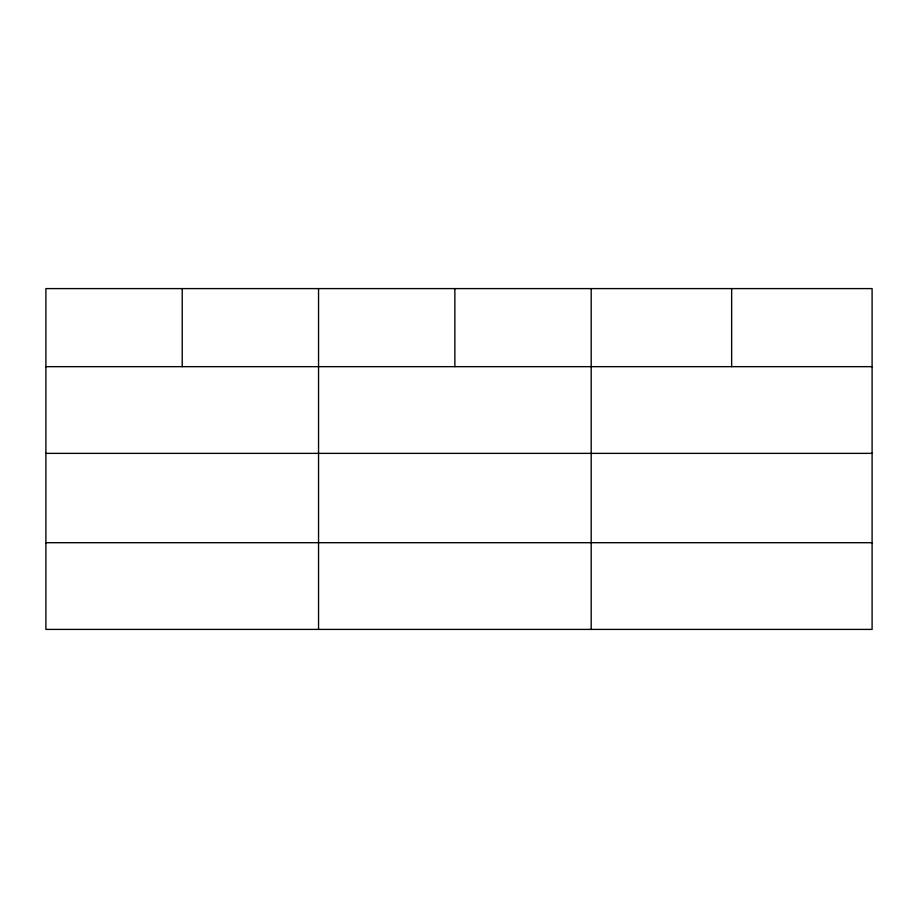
<?xml version="1.0" encoding="UTF-8"?>
<svg xmlns="http://www.w3.org/2000/svg" width="918" height="918" viewBox="0 0 918 918"><rect width="100%" height="100%" fill="white"/><g stroke="black" fill="none" stroke-linecap="round" stroke-linejoin="round"><path stroke-width="1.38" d="M872.1 453.366L872.1 288.596L45.9 288.596L45.9 629.404L872.1 629.404L872.1 453.366L45.9 453.366M45.9 366.661L872.1 366.661M45.9 542.699L872.1 542.699M731.646 288.596L731.646 366.661M591.192 288.596L591.192 629.404M454.869 288.596L454.869 366.661M318.546 288.596L318.546 629.404M182.223 288.596L182.223 366.661"/></g></svg>
